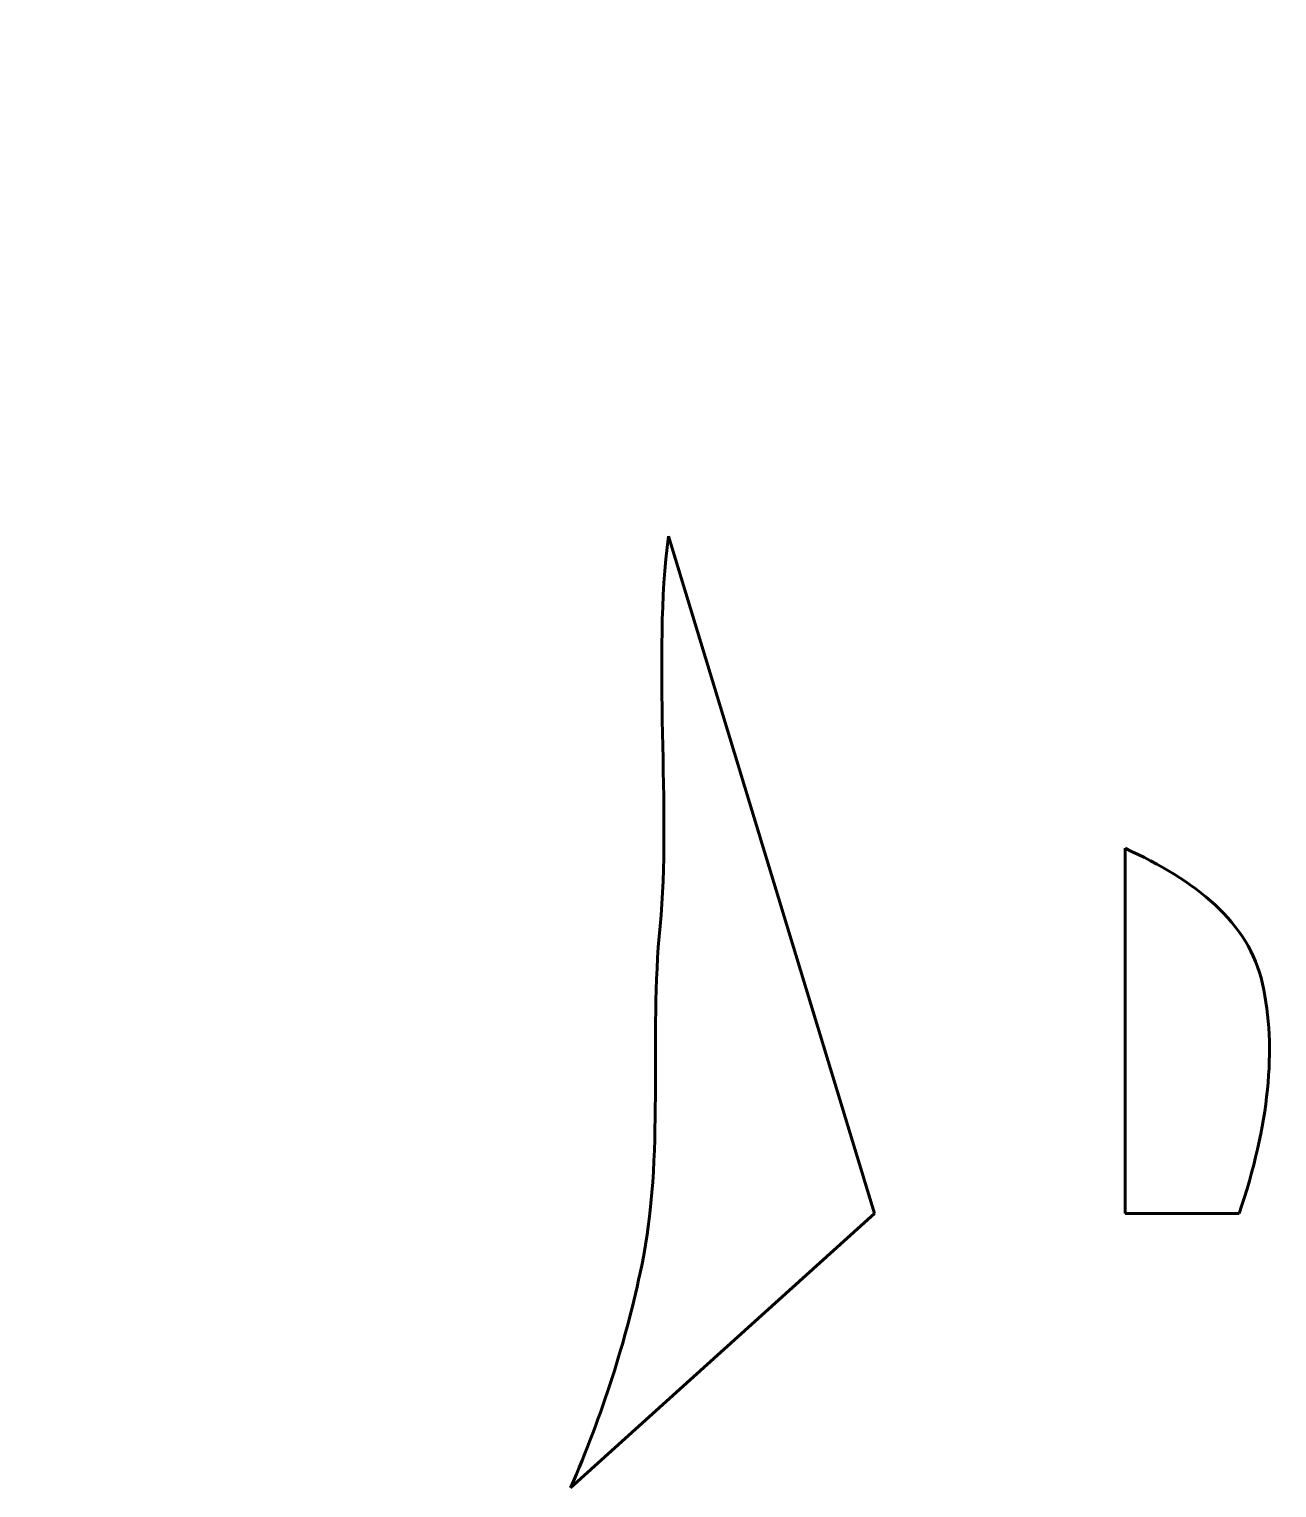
# Model space of a CAD drawing. Header units: millimetres. Extents: x 781.9 to 847.1, y 366.4 to 442.6.
import ezdxf

# ---------------------------------------------------------------- set-up
doc = ezdxf.new("R2010")
doc.units = ezdxf.units.MM
doc.linetypes.add('K5LT_BASIC', pattern=[0])
doc.layers.add('Системный слой', color=7, linetype='Continuous')

msp = doc.modelspace()

# ---------------------------------------------------------------- linework, layer by layer
at = {"layer": 'Системный слой', "color": 5, "linetype": 'K5LT_BASIC', "lineweight": 60, "true_color": 0x0000ff}
for p, q in [((826.067, 380.722), (815.31, 416.088)), ((839.145, 380.722), (839.145, 399.79)), ((810.195, 366.4), (826.067, 380.722)), ((839.145, 380.722), (845.108, 380.722))]:
    msp.add_line(p, q, dxfattribs=at)
for points, knots in [([(810.195, 366.4), (811.864, 370.198), (813.088, 374.051), (813.913, 378.002), (815.112, 383.741), (814.291, 389.852), (814.872, 395.733), (815.466, 401.75), (814.476, 409.792), (815.31, 416.088)], [0, 0, 0, 0, 1, 1, 1, 2, 2, 2, 3, 3, 3, 3]), ([(839.145, 399.79), (842.82, 398.119), (845.605, 395.948), (846.322, 392.722), (847.069, 389.353), (846.665, 385.353), (845.108, 380.722)], [0, 0, 0, 0, 1, 1, 1, 2, 2, 2, 2])]:
    msp.add_open_spline(points, degree=3, knots=knots, dxfattribs=at)

doc.saveas('drawing.dxf')
